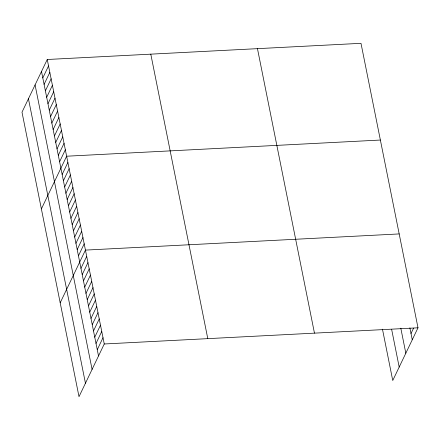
<?xml version="1.0" encoding="UTF-8"?>
<svg xmlns="http://www.w3.org/2000/svg" width="440" height="440" viewBox="0 0 440 440"><rect width="100%" height="100%" fill="white"/><g stroke="black" fill="none" stroke-linecap="round" stroke-linejoin="round"><path stroke-width="0.66" d="M47.251 59.494L22 112.195L79.008 396.682L104.258 343.981L47.251 59.494L360.993 43.318L418 327.805L392.75 380.507L382.465 329.186M42.801 77.918L48.543 65.94M44.094 84.37L49.836 72.391M45.386 90.816L51.128 78.837M46.679 97.267L52.421 85.288M47.971 103.714L53.713 91.734M49.264 110.16L55.006 98.181M50.556 116.611L56.293 104.632M51.849 123.057L57.585 111.078M53.141 129.508L58.878 117.53M54.434 135.954L60.17 123.976M55.726 142.406L61.463 130.427M57.019 148.852L62.755 136.873M58.311 155.304L64.048 143.325M59.604 161.75L65.34 149.771M41.382 208.918L66.633 156.216L380.375 140.041M62.145 174.455L67.887 162.476M63.399 180.714L69.141 168.735M64.658 186.972L70.395 174.994M65.912 193.232L71.649 181.253M67.166 199.49L72.903 187.512M68.42 205.75L74.157 193.771M69.674 212.009L75.411 200.03M70.928 218.268L76.665 206.288M72.182 224.527L77.918 212.548M73.436 230.786L79.172 218.806M74.69 237.045L80.427 225.066M75.944 243.304L81.68 231.325M77.198 249.563L82.934 237.584M78.452 255.822L84.189 243.843M60.192 302.803L85.443 250.102L399.19 233.926M80.96 268.339L86.697 256.361M82.214 274.599L87.951 262.62M83.468 280.858L89.205 268.879M84.722 287.117L90.459 275.138M85.976 293.375L91.718 281.397M87.23 299.635L92.972 287.656M88.484 305.894L94.226 293.915M89.738 312.152L95.48 300.173M90.992 318.411L96.734 306.427M92.246 324.665L97.988 312.686M93.5 330.924L99.242 318.945M94.754 337.183L100.496 325.204M96.008 343.442L101.75 331.463M97.262 349.701L103.004 337.722M411.004 333.526L413.589 328.136M104.258 343.981L418 327.805M409.877 327.894L412.258 339.784M400.807 328.191L405.823 353.227M391.666 329.516L399.19 367.07M257.461 48.653L314.463 333.146M150.788 54.153L207.79 338.646M41.509 71.472L98.516 355.96M35.074 84.909L92.081 369.402M28.441 98.753L85.448 383.245"/></g></svg>
